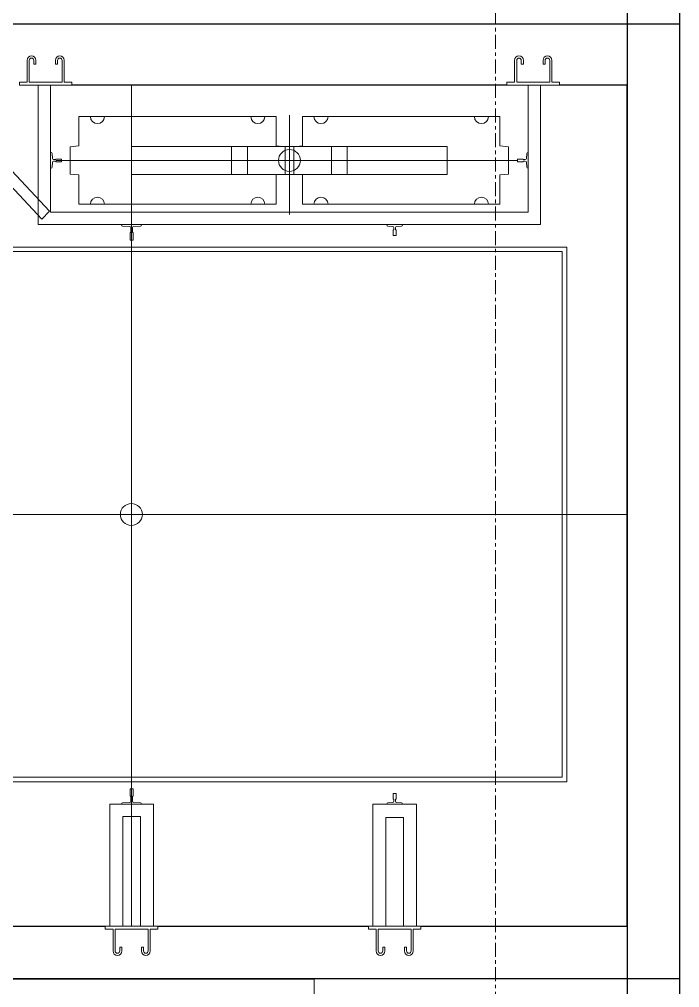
# Model space of a CAD drawing. Extents: x -15449 to 597104, y -1239737 to 53667.
# Drawn here: x 303813 to 307578, y -276953 to -271428 of the extents above; entities that cross this region are included whole.
import ezdxf

# ---------------------------------------------------------------- set-up
doc = ezdxf.new("R2010")
doc.units = 0
doc.header["$LTSCALE"] = 8
doc.linetypes.add('IDA - Grid Line', pattern=[3500, 2000, -500, 500, -500])
doc.layers.get('0').update_dxf_attribs({"color": 1, "linetype": 'CONTINUOUS'})
doc.layers.add('000_CTCI_CSA', color=7, linetype='CONTINUOUS')
doc.layers.add('A-_WALLSTRU_E-', color=7, linetype='CONTINUOUS')
doc.layers.add('A-_ANOTGRID_E', color=7, linetype='CONTINUOUS', lineweight=9)
doc.layers.add('A-_LIFT----_E', color=7, linetype='CONTINUOUS', lineweight=9)
doc.layers.add('Block - Cargo Lift_dwg', color=7, linetype='CONTINUOUS', lineweight=9, true_color=0x767676)

# ---------------------------------------------------------------- blocks, each defined once
blk = doc.blocks.new('column grid')
at = {"layer": 'A-_ANOTGRID_E', "color": 8, "linetype": 'IDA - Grid Line', "ltscale": 0.005, "true_color": 0x808080}
blk.add_line((7795.6, 9427, 0), (7795.6, -120414.2, 0), dxfattribs=at)
blk = doc.blocks.new('CTCI_Building Footprint and Grid')
at = {"layer": '000_CTCI_CSA', "color": 8}
for p, q in [((1996496.6, -936372.6, 0), (1996496.6, -955472.4, 0)), ((1996196.6, -936672.6, 0), (1996196.6, -955772.4, 0))]:
    blk.add_line(p, q, dxfattribs=at)
at = {"layer": 'A-_LIFT----_E', "color": 252}
for p, q in [((1993371.6, -943272.3, 0), (1993371.6, -948072.3, 0)), ((1995701.6, -943272.3, 0), (1995631.6, -943272.3, 0)), ((1992918.1, -943663.2, 0), (1992920.7, -943691.8, 0)), ((1993371.6, -943622.3, 0), (1993371.6, -943782.3, 0)), ((1993941.6, -943622.3, 0), (1993941.6, -943782.3, 0)), ((1994041.3, -943622.3, 0), (1994521.3, -943622.3, 0)), ((1994601.6, -943622.3, 0), (1994601.6, -943782.3, 0)), ((1995625.2, -943663.2, 0), (1995622.6, -943691.8, 0)), ((1992920.7, -943712.7, 0), (1992918.1, -943741.3, 0)), ((1992926.6, -943697.3, 0), (1992938.6, -943697.3, 0)), ((1992938.6, -943707.3, 0), (1992926.6, -943707.3, 0)), ((1995616.7, -943697.3, 0), (1995604.6, -943697.3, 0)), ((1995604.6, -943707.3, 0), (1995616.7, -943707.3, 0)), ((1995622.6, -943712.7, 0), (1995625.2, -943741.3, 0)), ((1993320.1, -944076.8, 0), (1993361.2, -944079.3, 0)), ((1993366.6, -944085.3, 0), (1993366.6, -944112.8, 0)), ((1993376.6, -944112.8, 0), (1993376.6, -944085.3, 0)), ((1993382.1, -944079.3, 0), (1993423.2, -944076.8, 0)), ((1994832.6, -944076.8, 0), (1994861.2, -944079.3, 0)), ((1994866.6, -944085.3, 0), (1994866.6, -944097.3, 0)), ((1994876.6, -944097.3, 0), (1994876.6, -944085.3, 0)), ((1994882.1, -944079.3, 0), (1994910.7, -944076.8, 0)), ((1996196.6, -945722.3, 0), (1990896.6, -945722.3, 0)), ((1993320.1, -947367.8, 0), (1993361.2, -947365.3, 0)), ((1993366.6, -947359.3, 0), (1993366.6, -947331.7, 0)), ((1993376.6, -947331.7, 0), (1993376.6, -947359.3, 0)), ((1993382.1, -947365.3, 0), (1993423.2, -947367.8, 0)), ((1994832.6, -947367.8, 0), (1994861.2, -947365.3, 0)), ((1994866.6, -947359.3, 0), (1994866.6, -947347.3, 0)), ((1994876.6, -947347.3, 0), (1994876.6, -947359.3, 0)), ((1994882.1, -947365.3, 0), (1994910.7, -947367.8, 0)), ((1994996.6, -947376.3, 0), (1994996.6, -948072.3, 0))]:
    blk.add_line(p, q, dxfattribs=at)
at = {"layer": 'A-_LIFT----_E', "color": 252, "elevation": 0, "flags": 128}
for points in [[(1992775.6, -943131.3), (1992775.6, -943162.5), (1992775.6, -943193.8), (1992775.6, -943225), (1992775.6, -943256.3)], [(1992787.6, -943256.3), (1992787.6, -943225), (1992787.6, -943193.8), (1992787.6, -943162.5), (1992787.6, -943131.3)], [(1992813.6, -943131.3), (1992813.6, -943136.6), (1992813.6, -943141.9), (1992813.6, -943147.1), (1992813.6, -943152.4)], [(1992813.6, -943152.4), (1992816.6, -943152.4), (1992819.6, -943152.4), (1992822.6, -943152.4), (1992825.6, -943152.4)], [(1992825.6, -943152.4), (1992825.6, -943147.1), (1992825.6, -943141.9), (1992825.6, -943136.6), (1992825.6, -943131.3)], [(1992937.6, -943131.3), (1992937.6, -943136.6), (1992937.6, -943141.9), (1992937.6, -943147.1), (1992937.6, -943152.4)], [(1992937.6, -943152.4), (1992940.6, -943152.4), (1992943.6, -943152.4), (1992946.6, -943152.4), (1992949.6, -943152.4)], [(1992949.6, -943152.4), (1992949.6, -943147.1), (1992949.6, -943141.9), (1992949.6, -943136.6), (1992949.6, -943131.3)], [(1992975.6, -943131.3), (1992975.6, -943162.5), (1992975.6, -943193.8), (1992975.6, -943225), (1992975.6, -943256.3)], [(1992987.6, -943256.3), (1992987.6, -943225), (1992987.6, -943193.8), (1992987.6, -943162.5), (1992987.6, -943131.3)], [(1995555.6, -943131.3), (1995555.6, -943162.5), (1995555.6, -943193.8), (1995555.6, -943225), (1995555.6, -943256.3)], [(1995567.6, -943256.3), (1995567.6, -943225), (1995567.6, -943193.8), (1995567.6, -943162.5), (1995567.6, -943131.3)], [(1995593.6, -943131.3), (1995593.6, -943136.6), (1995593.6, -943141.9), (1995593.6, -943147.1), (1995593.6, -943152.4)], [(1995593.6, -943152.4), (1995596.6, -943152.4), (1995599.6, -943152.4), (1995602.6, -943152.4), (1995605.6, -943152.4)], [(1995605.6, -943152.4), (1995605.6, -943147.1), (1995605.6, -943141.9), (1995605.6, -943136.6), (1995605.6, -943131.3)], [(1995717.6, -943131.3), (1995717.6, -943136.6), (1995717.6, -943141.9), (1995717.6, -943147.1), (1995717.6, -943152.4)], [(1995717.6, -943152.4), (1995720.6, -943152.4), (1995723.6, -943152.4), (1995726.6, -943152.4), (1995729.6, -943152.4)], [(1995729.6, -943152.4), (1995729.6, -943147.1), (1995729.6, -943141.9), (1995729.6, -943136.6), (1995729.6, -943131.3)], [(1995755.6, -943131.3), (1995755.6, -943162.5), (1995755.6, -943193.8), (1995755.6, -943225), (1995755.6, -943256.3)], [(1995767.6, -943256.3), (1995767.6, -943225), (1995767.6, -943193.8), (1995767.6, -943162.5), (1995767.6, -943131.3)], [(1992230.4, -943272.3), (1992185.9, -943316.9), (1992858.9, -944037.4), (1992903.4, -943992.8), (1992230.4, -943272.3), (1991996.6, -944068.3), (1991746.6, -944068.3), (1991996.6, -944068.3)], [(1992775.6, -943256.3), (1992764.6, -943256.3), (1992753.6, -943256.3), (1992742.6, -943256.3), (1992731.6, -943256.3)], [(1992731.6, -943256.3), (1992731.6, -943260.3), (1992731.6, -943264.3), (1992731.6, -943268.3), (1992731.6, -943272.3)], [(1992731.6, -943272.3), (1992806.6, -943272.3), (1992881.6, -943272.3), (1992956.6, -943272.3), (1993031.6, -943272.3)], [(1992975.6, -943256.3), (1992928.6, -943256.3), (1992881.6, -943256.3), (1992834.6, -943256.3), (1992787.6, -943256.3)], [(1992839.6, -944068.3), (1992839.6, -943272.3), (1992839.6, -944068.3), (1995703.6, -944068.3), (1995703.6, -943272.3)], [(1995633.6, -943272.3), (1995633.6, -943998.3), (1992909.6, -943998.3), (1992909.6, -943272.3), (1992909.6, -943998.3)], [(1993031.6, -943256.3), (1993020.6, -943256.3), (1993009.6, -943256.3), (1992998.6, -943256.3), (1992987.6, -943256.3)], [(1993031.6, -943272.3), (1993031.6, -943268.3), (1993031.6, -943264.3), (1993031.6, -943260.3), (1993031.6, -943256.3)], [(1995555.6, -943256.3), (1995544.6, -943256.3), (1995533.6, -943256.3), (1995522.6, -943256.3), (1995511.6, -943256.3)], [(1995511.6, -943256.3), (1995511.6, -943260.3), (1995511.6, -943264.3), (1995511.6, -943268.3), (1995511.6, -943272.3)], [(1995511.6, -943272.3), (1995586.6, -943272.3), (1995661.6, -943272.3), (1995736.6, -943272.3), (1995811.6, -943272.3)], [(1995755.6, -943256.3), (1995708.6, -943256.3), (1995661.6, -943256.3), (1995614.6, -943256.3), (1995567.6, -943256.3)], [(1995811.6, -943256.3), (1995800.6, -943256.3), (1995789.6, -943256.3), (1995778.6, -943256.3), (1995767.6, -943256.3)], [(1995811.6, -943272.3), (1995811.6, -943268.3), (1995811.6, -943264.3), (1995811.6, -943260.3), (1995811.6, -943256.3)], [(1992912.2, -943746.8), (1992909.6, -943746.8), (1992909.6, -943657.8), (1992912.2, -943657.8)], [(1994031.6, -943622.3), (1993371.6, -943622.3), (1993371.6, -943782.3), (1994031.6, -943782.3), (1994031.6, -943622.3), (1994031.6, -943782.3), (1993371.6, -943782.3), (1993371.6, -943622.3), (1994031.6, -943622.3), (1994031.6, -943782.3), (1994511.6, -943782.3), (1994511.6, -943622.3), (1995171.6, -943622.3), (1995171.6, -943782.3), (1994511.6, -943782.3), (1994511.6, -943622.3), (1994511.6, -943782.3), (1994511.6, -943622.3)], [(1994511.6, -943782.3), (1994031.6, -943782.3), (1994031.6, -943622.3), (1994511.6, -943622.3)], [(1995631.1, -943746.8), (1995633.6, -943746.8), (1995633.6, -943657.8), (1995631.1, -943657.8)], [(1992939.6, -943696.3), (1992939.6, -943694.3), (1992970.6, -943694.3), (1992971.6, -943695.3), (1992971.6, -943709.3), (1992970.6, -943710.3), (1992939.6, -943710.3), (1992939.6, -943708.3)], [(1995571.6, -943702.3), (1992971.6, -943702.3), (1992941.6, -943702.3)], [(1995603.6, -943696.3), (1995603.6, -943694.3), (1995572.6, -943694.3), (1995571.6, -943695.3), (1995571.6, -943709.3), (1995572.6, -943710.3), (1995603.6, -943710.3), (1995603.6, -943708.3)], [(1993428.6, -944070.8), (1993428.6, -944068.3), (1993314.6, -944068.3), (1993314.6, -944070.8)], [(1994916.1, -944070.8), (1994916.1, -944068.3), (1994827.1, -944068.3), (1994827.1, -944070.8)], [(1994865.6, -944098.3), (1994863.6, -944098.3), (1994863.6, -944129.3), (1994864.6, -944130.3), (1994878.6, -944130.3), (1994879.6, -944129.3), (1994879.6, -944098.3), (1994877.6, -944098.3)], [(1993365.6, -944113.8), (1993363.6, -944113.8), (1993363.6, -944156.3), (1993364.6, -944157.3), (1993378.6, -944157.3), (1993379.6, -944156.3), (1993379.6, -944113.8), (1993377.6, -944113.8)], [(1991227.6, -947247.3), (1995852.6, -947247.3), (1995852.6, -944197.3), (1991227.6, -944197.3)], [(1991227.6, -944222.3), (1995827.6, -944222.3), (1995827.6, -947222.3), (1991227.6, -947222.3), (1991307.6, -947222.3)], [(1993365.6, -947330.7), (1993363.6, -947330.7), (1993363.6, -947288.3), (1993364.6, -947287.3), (1993378.6, -947287.3), (1993379.6, -947288.3), (1993379.6, -947330.7), (1993377.6, -947330.7)], [(1994865.6, -947346.3), (1994863.6, -947346.3), (1994863.6, -947315.3), (1994864.6, -947314.3), (1994878.6, -947314.3), (1994879.6, -947315.3), (1994879.6, -947346.3), (1994877.6, -947346.3)], [(1993246.6, -948072.3), (1993246.6, -947376.3), (1993496.6, -947376.3), (1993496.6, -948072.3)], [(1993428.6, -947373.8), (1993428.6, -947376.3), (1993314.6, -947376.3), (1993314.6, -947373.8)], [(1994746.6, -947376.3), (1994996.6, -947376.3), (1994746.6, -947376.3), (1994746.6, -948072.3)], [(1994916.1, -947373.8), (1994916.1, -947376.3), (1994827.1, -947376.3), (1994827.1, -947373.8)], [(1993321.6, -948072.3), (1993321.6, -947446.3), (1993421.6, -947446.3), (1993421.6, -948072.3)], [(1994921.6, -948072.3), (1994921.6, -947451.3), (1994821.6, -947451.3), (1994821.6, -948072.3)], [(1993521.6, -948072.3), (1993446.6, -948072.3), (1993371.6, -948072.3), (1993296.6, -948072.3), (1993221.6, -948072.3)], [(1993221.6, -948072.3), (1993221.6, -948076.3), (1993221.6, -948080.3), (1993221.6, -948084.3), (1993221.6, -948088.3)], [(1993521.6, -948088.3), (1993521.6, -948084.3), (1993521.6, -948080.3), (1993521.6, -948076.3), (1993521.6, -948072.3)], [(1995021.6, -948072.3), (1994946.6, -948072.3), (1994871.6, -948072.3), (1994796.6, -948072.3), (1994721.6, -948072.3)], [(1994721.6, -948072.3), (1994721.6, -948076.3), (1994721.6, -948080.3), (1994721.6, -948084.3), (1994721.6, -948088.3)], [(1995021.6, -948088.3), (1995021.6, -948084.3), (1995021.6, -948080.3), (1995021.6, -948076.3), (1995021.6, -948072.3)], [(1993221.6, -948088.3), (1993232.6, -948088.3), (1993243.6, -948088.3), (1993254.6, -948088.3), (1993265.6, -948088.3)], [(1993265.6, -948088.3), (1993265.6, -948119.5), (1993265.6, -948150.8), (1993265.6, -948182), (1993265.6, -948213.3)], [(1993277.6, -948213.3), (1993277.6, -948182), (1993277.6, -948150.8), (1993277.6, -948119.5), (1993277.6, -948088.3)], [(1993277.6, -948088.3), (1993324.6, -948088.3), (1993371.6, -948088.3), (1993418.6, -948088.3), (1993465.6, -948088.3)], [(1993465.6, -948088.3), (1993465.6, -948119.5), (1993465.6, -948150.8), (1993465.6, -948182), (1993465.6, -948213.3)], [(1993477.6, -948213.3), (1993477.6, -948182), (1993477.6, -948150.8), (1993477.6, -948119.5), (1993477.6, -948088.3)], [(1993477.6, -948088.3), (1993488.6, -948088.3), (1993499.6, -948088.3), (1993510.6, -948088.3), (1993521.6, -948088.3)], [(1994721.6, -948088.3), (1994732.6, -948088.3), (1994743.6, -948088.3), (1994754.6, -948088.3), (1994765.6, -948088.3)], [(1994765.6, -948088.3), (1994765.6, -948119.5), (1994765.6, -948150.8), (1994765.6, -948182), (1994765.6, -948213.3)], [(1994777.6, -948213.3), (1994777.6, -948182), (1994777.6, -948150.8), (1994777.6, -948119.5), (1994777.6, -948088.3)], [(1994777.6, -948088.3), (1994824.6, -948088.3), (1994871.6, -948088.3), (1994918.6, -948088.3), (1994965.6, -948088.3)], [(1994965.6, -948088.3), (1994965.6, -948119.5), (1994965.6, -948150.8), (1994965.6, -948182), (1994965.6, -948213.3)], [(1994977.6, -948213.3), (1994977.6, -948182), (1994977.6, -948150.8), (1994977.6, -948119.5), (1994977.6, -948088.3)], [(1994977.6, -948088.3), (1994988.6, -948088.3), (1994999.6, -948088.3), (1995010.6, -948088.3), (1995021.6, -948088.3)], [(1993315.6, -948192.1), (1993312.6, -948192.1), (1993309.6, -948192.1), (1993306.6, -948192.1), (1993303.6, -948192.1)], [(1993303.6, -948192.1), (1993303.6, -948197.4), (1993303.6, -948202.7), (1993303.6, -948208), (1993303.6, -948213.3)], [(1993315.6, -948213.3), (1993315.6, -948208), (1993315.6, -948202.7), (1993315.6, -948197.4), (1993315.6, -948192.1)], [(1993439.6, -948192.1), (1993436.6, -948192.1), (1993433.6, -948192.1), (1993430.6, -948192.1), (1993427.6, -948192.1)], [(1993427.6, -948192.1), (1993427.6, -948197.4), (1993427.6, -948202.7), (1993427.6, -948208), (1993427.6, -948213.3)], [(1993439.6, -948213.3), (1993439.6, -948208), (1993439.6, -948202.7), (1993439.6, -948197.4), (1993439.6, -948192.1)], [(1994815.6, -948192.1), (1994812.6, -948192.1), (1994809.6, -948192.1), (1994806.6, -948192.1), (1994803.6, -948192.1)], [(1994803.6, -948192.1), (1994803.6, -948197.4), (1994803.6, -948202.7), (1994803.6, -948208), (1994803.6, -948213.3)], [(1994815.6, -948213.3), (1994815.6, -948208), (1994815.6, -948202.7), (1994815.6, -948197.4), (1994815.6, -948192.1)], [(1994939.6, -948192.1), (1994936.6, -948192.1), (1994933.6, -948192.1), (1994930.6, -948192.1), (1994927.6, -948192.1)], [(1994927.6, -948192.1), (1994927.6, -948197.4), (1994927.6, -948202.7), (1994927.6, -948208), (1994927.6, -948213.3)], [(1994939.6, -948213.3), (1994939.6, -948208), (1994939.6, -948202.7), (1994939.6, -948197.4), (1994939.6, -948192.1)]]:
    blk.add_lwpolyline(points, dxfattribs=at)
for points in [[(1994271.6, -943444.2), (1994271.6, -944010.4)], [(1994196.6, -943452.3), (1994196.6, -943619.8), (1994246.6, -943624.8), (1994246.6, -943779.8), (1994196.6, -943784.8), (1994196.6, -943952.3), (1993071.6, -943952.3), (1993071.6, -943784.8), (1993021.6, -943779.8), (1993021.6, -943624.8), (1993071.6, -943619.8), (1993071.6, -943452.3)], [(1994346.6, -943452.3), (1995471.6, -943452.3), (1995471.6, -943619.8), (1995521.6, -943624.8), (1995521.6, -943779.8), (1995471.6, -943784.8), (1995471.6, -943952.3), (1994346.6, -943952.3), (1994346.6, -943784.8), (1994296.6, -943779.8), (1994296.6, -943624.8), (1994346.6, -943619.8)]]:
    blk.add_lwpolyline(points, close=True, dxfattribs=at)
at = {"layer": 'A-_LIFT----_E', "color": 252}
for centre in [(1994271.6, -943702.3, 0), (1993370.3, -945722.3, 0)]:
    blk.add_circle(centre, 62.5, dxfattribs=at)
for centre, radius, start, end in [((1992800.6, -943131.3, 0), 25, 0, 180), ((1992962.6, -943131.3, 0), 25, 0, 180), ((1995580.6, -943131.3, 0), 25, 0, 180), ((1995742.6, -943131.3, 0), 25, 0, 180), ((1992800.6, -943131.3, 0), 13, 0, 180), ((1992962.6, -943131.3, 0), 13, 0, 180), ((1995580.6, -943131.3, 0), 13, 0, 180), ((1995742.6, -943131.3, 0), 13, 0, 180), ((1993176.6, -943452.3, 0), 40, 180, 0), ((1994091.6, -943452.3, 0), 40, 180, 0), ((1994451.6, -943452.3, 0), 40, 180, 0), ((1995366.6, -943452.3, 0), 40, 180, 0), ((1992912.2, -943663.8, 0), 6, 5.0636, 90), ((1995631.1, -943663.8, 0), 6, 90, 174.9364), ((1992926.6, -943691.3, 0), 6, 185.0636, 270), ((1992926.6, -943713.3, 0), 6, 90, 174.9364), ((1992938.6, -943696.3, 0), 1, 270, 0), ((1992938.6, -943708.3, 0), 1, 0, 90), ((1995604.6, -943696.3, 0), 1, 180, 270), ((1995604.6, -943708.3, 0), 1, 90, 180), ((1995616.7, -943691.3, 0), 6, 270, 354.9364), ((1995616.7, -943713.3, 0), 6, 5.0636, 90), ((1992912.2, -943740.8, 0), 6, 270, 354.9364), ((1995631.1, -943740.8, 0), 6, 185.0636, 270), ((1993176.6, -943952.3, 0), 40, 0, 180), ((1994091.6, -943952.3, 0), 40, 0, 180), ((1994451.6, -943952.3, 0), 40, 0, 180), ((1995366.6, -943952.3, 0), 40, 0, 180), ((1993320.6, -944070.8, 0), 6, 180, 264.9364), ((1993360.6, -944085.3, 0), 6, 360, 84.9364), ((1993382.6, -944085.3, 0), 6, 95.0636, 180), ((1993422.6, -944070.8, 0), 6, 275.0636, 0), ((1994833.1, -944070.8, 0), 6, 180, 264.9364), ((1994860.6, -944085.3, 0), 6, 360, 84.9364), ((1994865.6, -944097.3, 0), 1, 270, 0), ((1994882.6, -944085.3, 0), 6, 95.0636, 180), ((1994877.6, -944097.3, 0), 1, 180, 270), ((1994910.1, -944070.8, 0), 6, 275.0636, 0), ((1993365.6, -944112.8, 0), 1, 270, 0), ((1993377.6, -944112.8, 0), 1, 180, 270), ((1993320.6, -947373.8, 0), 6, 95.0636, 180), ((1993360.6, -947359.3, 0), 6, 275.0636, 360), ((1993365.6, -947331.7, 0), 1, 0, 90), ((1993377.6, -947331.7, 0), 1, 90, 180), ((1993382.6, -947359.3, 0), 6, 180, 264.9364), ((1993422.6, -947373.8, 0), 6, 360, 84.9364), ((1994833.1, -947373.8, 0), 6, 95.0636, 180), ((1994860.6, -947359.3, 0), 6, 275.0636, 0), ((1994865.6, -947347.3, 0), 1, 360, 90), ((1994877.6, -947347.3, 0), 1, 90, 180), ((1994882.6, -947359.3, 0), 6, 180, 264.9364), ((1994910.1, -947373.8, 0), 6, 360, 84.9364), ((1993290.6, -948213.3, 0), 25, 180, 0), ((1993290.6, -948213.3, 0), 13, 180, 0), ((1993452.6, -948213.3, 0), 25, 180, 0), ((1993452.6, -948213.3, 0), 13, 180, 0), ((1994790.6, -948213.3, 0), 25, 180, 0), ((1994790.6, -948213.3, 0), 13, 180, 0), ((1994952.6, -948213.3, 0), 25, 180, 0), ((1994952.6, -948213.3, 0), 13, 180, 0)]:
    blk.add_arc(centre, radius, start, end, dxfattribs=at)
at = {"layer": 'A-_WALLSTRU_E-', "color": 252}
for p, q in [((1995511.6, -943272.3, 0), (1993031.6, -943272.3, 0)), ((1992021.6, -948072.3, 0), (1993221.6, -948072.3, 0)), ((1993521.6, -948072.3, 0), (1994721.6, -948072.3, 0))]:
    blk.add_line(p, q, dxfattribs=at)
at = {"layer": 'A-_WALLSTRU_E-', "color": 252, "elevation": 0, "flags": 128}
for points in [[(1991421.6, -943272.3), (1990896.6, -943272.3), (1990896.6, -944122.3), (1990496.8, -944122.3), (1990496.8, -942922.3), (1996496.6, -942922.3), (1996496.6, -948372.2)], [(1995021.6, -948072.3), (1996196.6, -948072.3), (1996196.6, -943272.3), (1995811.6, -943272.3)], [(1996496.6, -948372.2), (1990496.3, -948372.2), (1990496.3, -948372.7), (1990496.3, -948372.6), (1990496.3, -947322.3), (1990896.6, -947322.3), (1990896.6, -948072.3), (1991721.6, -948072.3)]]:
    blk.add_lwpolyline(points, dxfattribs=at)
at = {"color": 252}
blk.add_blockref('column grid', (1987651, -866033, 0), dxfattribs=at)

msp = doc.modelspace()

# ---------------------------------------------------------------- linework, layer by layer
at = {"layer": 'Block - Cargo Lift_dwg', "lineweight": -3}
msp.add_line((301577.9923, -276902.1718, 0), (305494.7378, -276903.4574, 0), dxfattribs=at)
at = {"layer": 'Block - Cargo Lift_dwg', "color": 8, "true_color": 0x808080, "elevation": 0}
msp.add_lwpolyline([(288077.8676, -205202.5618), (276377.8659, -205202.5297), (276377.8676, -236002.5634), (286277.8676, -236002.5634), (286277.8676, -271202.5634), (295877.8615, -271202.5634), (295876.8381, -291002.1708), (305478.3156, -291002.1792), (307278.3128, -291002.1792), (307278.316, -276902.1718), (301578.0066, -276902.1718), (301578.0066, -265204.3622), (297678.3128, -265200.7646), (297678.3161, -228902.5644), (287178.6881, -228902.5684), (287178.698, -220692.4827), (288077.8657, -220692.4869), (288077.8676, -205202.5618)], dxfattribs=at)
msp.add_lwpolyline([(307578.3145, -278702.1709), (305494.7049, -278702.1709), (305494.7049, -276902.3265), (307578.3145, -276902.3265)], close=True, dxfattribs=at)

# ---------------------------------------------------------------- block references
at = {"layer": '000_CTCI_CSA', "color": 2}
msp.add_blockref('CTCI_Building Footprint and Grid', (-1688918.33, 671469.6085, 0), dxfattribs=at)

doc.saveas('drawing.dxf')
